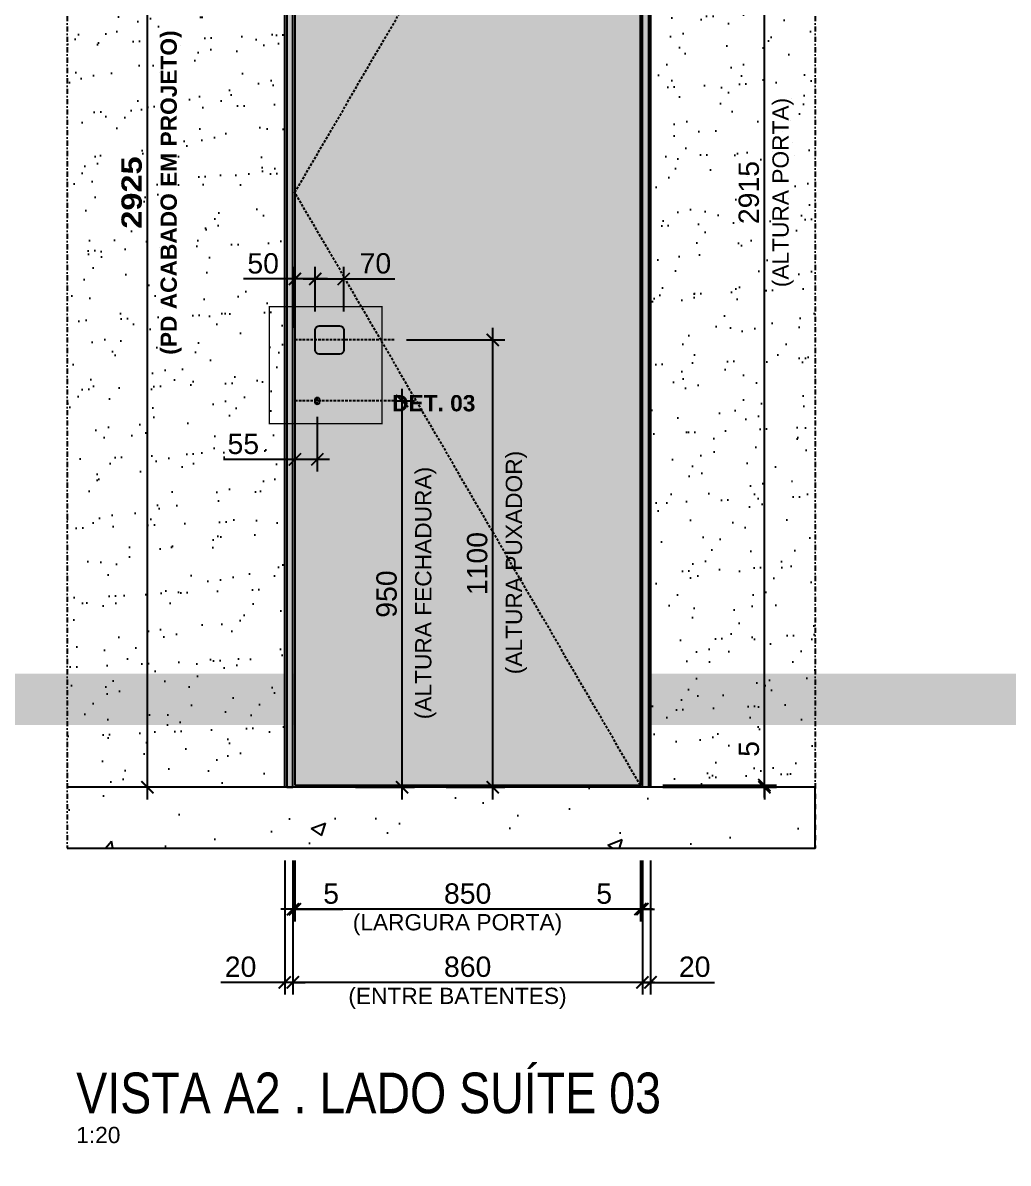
# Model space of a CAD drawing. Header units: millimetres. Extents: x -63251 to 507826, y 5339 to 217512.
# Drawn here: x 56780 to 59205, y 105321 to 108126 of the extents above; entities that cross this region are included whole.
import ezdxf
from ezdxf import colors
from ezdxf.entities.mleader import LeaderData, LeaderLine
from ezdxf.math import Vec2, Vec3

# ---------------------------------------------------------------- set-up
doc = ezdxf.new("R2010")
doc.units = ezdxf.units.MM
doc.header["$PDMODE"] = 3
doc.linetypes.add('TRAÇO 1-1', pattern=[9.525, 6.35, -3.175])
doc.linetypes.add('TRAÇO E PONTO 1-1', pattern=[25.4, 12.7, -6.35, 0, -6.35])
for name, color, linetype in [('COTAS', 9, 'Continuous'), ('DETALHE', 10, 'Continuous'), ('FERRAGEM', 3, 'Continuous'), ('HACHURA', 21, 'Continuous'), ('LAYOUT', 4, 'Continuous'), ('MARCENARIA', 4, 'Continuous'), ('MARCENARIA . M', 4, 'Continuous'), ('PAREDE', 94, 'Continuous'), ('PROJEÇÃO', 8, 'Continuous'), ('TEXTO', 105, 'Continuous'), ('TEXTO TRAÇO PONTO', 105, 'TRAÇO E PONTO 1-1')]:
    doc.layers.add(name, color=color, linetype=linetype)
doc.styles.add('1-1', font='arial.ttf', dxfattribs={"height": 0.2})
doc.styles.add('MEDIDA OFICIAL', font='ariblk.ttf')
doc.styles.add('PADRÃO', font='arial.ttf')
doc.styles.add('TITULO', font='swissck.ttf')
doc.dimstyles.new('1-20', dxfattribs={"dimscale": 20, "dimtxt": 2.5, "dimasz": 1.5, "dimexe": 1.5, "dimexo": 1.5, "dimtad": 1, "dimtxsty": 'PADRÃO', "dimblk": 'ARCHTICK', "dimcen": 2.5, "dimdle": 1.5, "dimclrd": 9, "dimclre": 9, "dimclrt": 6, "dimadec": 0, "dimazin": 0, "dimtfac": 1, "dimtmove": 0, "dimatfit": 3, "dimfxl": 1.25, "dimlwd": -1, "dimlwe": -1, "dimarcsym": 0})
doc.dimstyles.new('Med. Ofic.1-20', dxfattribs={"dimscale": 20, "dimtxt": 2.5, "dimasz": 1.5, "dimexe": 1.5, "dimexo": 1.5, "dimtad": 1, "dimtxsty": 'MEDIDA OFICIAL', "dimblk": 'ARCHTICK', "dimcen": 2.5, "dimdle": 1.5, "dimclrd": 9, "dimclre": 9, "dimclrt": 10, "dimadec": 0, "dimazin": 0, "dimtfac": 1, "dimtmove": 0, "dimatfit": 3, "dimfxl": 1.25, "dimlwd": -1, "dimlwe": -1, "dimarcsym": 0})

# ---------------------------------------------------------------- blocks, each defined once
blk = doc.blocks.new('_ArchTick')
at = {"color": 0, "linetype": 'ByBlock', "const_width": 0.15}
blk.add_lwpolyline([(-0.5, -0.5), (0.5, 0.5)], dxfattribs=at)
blk = doc.blocks.new('*D687')
at = {"layer": 'COTAS', "color": 9, "linetype": 'Continuous', "ltscale": 0.4, "transparency": 16777216}
blk.add_line((57086.8, 106215.7), (57086.8, 109200.7), dxfattribs=at)
at = {"layer": 'COTAS', "color": 9, "ltscale": 0.4, "transparency": 16777216}
for p, q in [((57236.8, 109170.7), (57056.8, 109170.7)), ((57236.8, 106245.7), (57056.8, 106245.7))]:
    blk.add_line(p, q, dxfattribs=at)
at = {"layer": 'Defpoints', "color": 0, "ltscale": 0.4, "transparency": 16777216}
for p in [(57086.8, 109170.7), (57266.8, 109170.7), (57266.8, 106245.7)]:
    blk.add_point(p, dxfattribs=at)
at = {"layer": 'COTAS', "color": 9, "ltscale": 0.4, "transparency": 16777216, "xscale": 30, "yscale": 30, "zscale": 30}
for p, rotation in [((57086.8, 109170.7), 90), ((57086.8, 106245.7), 270)]:
    blk.add_blockref('_ArchTick', p, dxfattribs=dict(at, rotation=rotation))
at = {"layer": 'COTAS', "color": 10, "ltscale": 0.4, "transparency": 16777216, "insert": (57048.4, 107708.2), "char_height": 50, "attachment_point": 5, "rotation": 90, "style": 'MEDIDA OFICIAL'}
blk.add_mtext('2925', dxfattribs=at)
blk = doc.blocks.new('*D688')
at = {"layer": 'Defpoints', "color": 0, "transparency": 16777216}
for p in [(57449.9, 106095.7), (58299.9, 106095.7), (57449.9, 105945.7)]:
    blk.add_point(p, dxfattribs=at)
at = {"layer": 'PAREDE', "color": 9, "transparency": 16777216}
for p, q in [((57449.9, 106065.7), (57449.9, 105915.7)), ((58299.9, 106065.7), (58299.9, 105915.7)), ((58329.9, 105945.7), (57419.9, 105945.7))]:
    blk.add_line(p, q, dxfattribs=at)
at = {"layer": 'PAREDE', "color": 9, "transparency": 16777216, "xscale": 30, "yscale": 30, "zscale": 30, "rotation": 180}
blk.add_blockref('_ArchTick', (57449.9, 105945.7), dxfattribs=at)
at = {"layer": 'PAREDE', "color": 9, "transparency": 16777216, "xscale": 30, "yscale": 30, "zscale": 30}
blk.add_blockref('_ArchTick', (58299.9, 105945.7), dxfattribs=at)
at = {"layer": 'PAREDE', "color": 6, "transparency": 16777216, "insert": (57874.9, 105983.8), "char_height": 50, "attachment_point": 5, "style": 'PADRÃO'}
blk.add_mtext('850', dxfattribs=at)
blk = doc.blocks.new('*D689')
at = {"layer": 'Defpoints', "color": 0, "transparency": 16777216}
for p in [(57444.9, 106095.7), (57449.9, 106095.7), (57449.9, 105945.7)]:
    blk.add_point(p, dxfattribs=at)
at = {"layer": 'PAREDE', "color": 9, "transparency": 16777216}
for p, q in [((57444.9, 106065.7), (57444.9, 105915.7)), ((57449.9, 106065.7), (57449.9, 105915.7)), ((57444.9, 105945.7), (57414.9, 105945.7)), ((57444.9, 105945.7), (57449.9, 105945.7)), ((57449.9, 105945.7), (57568, 105945.7))]:
    blk.add_line(p, q, dxfattribs=at)
at = {"layer": 'PAREDE', "color": 9, "transparency": 16777216, "xscale": 30, "yscale": 30, "zscale": 30}
blk.add_blockref('_ArchTick', (57444.9, 105945.7), dxfattribs=at)
at = {"layer": 'PAREDE', "color": 9, "transparency": 16777216, "xscale": 30, "yscale": 30, "zscale": 30, "rotation": 180}
blk.add_blockref('_ArchTick', (57449.9, 105945.7), dxfattribs=at)
at = {"layer": 'PAREDE', "color": 6, "transparency": 16777216, "insert": (57539, 105983.7), "char_height": 50, "attachment_point": 5, "style": 'PADRÃO'}
blk.add_mtext('5', dxfattribs=at)
blk = doc.blocks.new('*D690')
at = {"layer": 'Defpoints', "color": 0, "transparency": 16777216}
for p in [(58299.9, 106095.7), (58304.9, 106095.7), (58299.9, 105945.7)]:
    blk.add_point(p, dxfattribs=at)
at = {"layer": 'PAREDE', "color": 9, "transparency": 16777216}
for p, q in [((58299.9, 106065.7), (58299.9, 105915.7)), ((58304.9, 106065.7), (58304.9, 105915.7)), ((58299.9, 105945.7), (58181.7, 105945.7)), ((58304.9, 105945.7), (58299.9, 105945.7)), ((58304.9, 105945.7), (58334.9, 105945.7))]:
    blk.add_line(p, q, dxfattribs=at)
at = {"layer": 'PAREDE', "color": 9, "transparency": 16777216, "xscale": 30, "yscale": 30, "zscale": 30}
blk.add_blockref('_ArchTick', (58299.9, 105945.7), dxfattribs=at)
at = {"layer": 'PAREDE', "color": 9, "transparency": 16777216, "xscale": 30, "yscale": 30, "zscale": 30, "rotation": 180}
blk.add_blockref('_ArchTick', (58304.9, 105945.7), dxfattribs=at)
at = {"layer": 'PAREDE', "color": 6, "transparency": 16777216, "insert": (58210.8, 105983.7), "char_height": 50, "attachment_point": 5, "style": 'PADRÃO'}
blk.add_mtext('5', dxfattribs=at)
blk = doc.blocks.new('*D691')
at = {"layer": 'Defpoints', "color": 0, "transparency": 16777216}
for p in [(57444.9, 105945.7), (58304.9, 105945.7), (57444.9, 105765.7)]:
    blk.add_point(p, dxfattribs=at)
at = {"layer": 'PAREDE', "color": 9, "transparency": 16777216}
for p, q in [((57444.9, 105915.7), (57444.9, 105735.7)), ((58304.9, 105915.7), (58304.9, 105735.7)), ((58334.9, 105765.7), (57414.9, 105765.7))]:
    blk.add_line(p, q, dxfattribs=at)
at = {"layer": 'PAREDE', "color": 9, "transparency": 16777216, "xscale": 30, "yscale": 30, "zscale": 30, "rotation": 180}
blk.add_blockref('_ArchTick', (57444.9, 105765.7), dxfattribs=at)
at = {"layer": 'PAREDE', "color": 9, "transparency": 16777216, "xscale": 30, "yscale": 30, "zscale": 30}
blk.add_blockref('_ArchTick', (58304.9, 105765.7), dxfattribs=at)
at = {"layer": 'PAREDE', "color": 6, "transparency": 16777216, "insert": (57874.9, 105803.8), "char_height": 50, "attachment_point": 5, "style": 'PADRÃO'}
blk.add_mtext('860', dxfattribs=at)
blk = doc.blocks.new('*D692')
at = {"layer": 'Defpoints', "color": 0, "transparency": 16777216}
for p in [(57424.9, 106095.7), (57444.9, 106095.7), (57424.9, 105765.7)]:
    blk.add_point(p, dxfattribs=at)
at = {"layer": 'PAREDE', "color": 9, "transparency": 16777216}
for p, q in [((57424.9, 106065.7), (57424.9, 105735.7)), ((57444.9, 106065.7), (57444.9, 105735.7)), ((57424.9, 105765.7), (57267.6, 105765.7)), ((57444.9, 105765.7), (57424.9, 105765.7)), ((57444.9, 105765.7), (57474.9, 105765.7))]:
    blk.add_line(p, q, dxfattribs=at)
at = {"layer": 'PAREDE', "color": 9, "transparency": 16777216, "xscale": 30, "yscale": 30, "zscale": 30}
blk.add_blockref('_ArchTick', (57424.9, 105765.7), dxfattribs=at)
at = {"layer": 'PAREDE', "color": 9, "transparency": 16777216, "xscale": 30, "yscale": 30, "zscale": 30, "rotation": 180}
blk.add_blockref('_ArchTick', (57444.9, 105765.7), dxfattribs=at)
at = {"layer": 'PAREDE', "color": 6, "transparency": 16777216, "insert": (57316.2, 105803.8), "char_height": 50, "attachment_point": 5, "style": 'PADRÃO'}
blk.add_mtext('20', dxfattribs=at)
blk = doc.blocks.new('*D693')
at = {"layer": 'Defpoints', "color": 0, "transparency": 16777216}
for p in [(58304.9, 106095.7), (58324.9, 106095.7), (58324.9, 105765.7)]:
    blk.add_point(p, dxfattribs=at)
at = {"layer": 'PAREDE', "color": 9, "transparency": 16777216}
for p, q in [((58304.9, 106065.7), (58304.9, 105735.7)), ((58324.9, 106065.7), (58324.9, 105735.7)), ((58304.9, 105765.7), (58274.9, 105765.7)), ((58304.9, 105765.7), (58324.9, 105765.7)), ((58324.9, 105765.7), (58482.2, 105765.7))]:
    blk.add_line(p, q, dxfattribs=at)
at = {"layer": 'PAREDE', "color": 9, "transparency": 16777216, "xscale": 30, "yscale": 30, "zscale": 30}
blk.add_blockref('_ArchTick', (58304.9, 105765.7), dxfattribs=at)
at = {"layer": 'PAREDE', "color": 9, "transparency": 16777216, "xscale": 30, "yscale": 30, "zscale": 30, "rotation": 180}
blk.add_blockref('_ArchTick', (58324.9, 105765.7), dxfattribs=at)
at = {"layer": 'PAREDE', "color": 6, "transparency": 16777216, "insert": (58433.5, 105803.8), "char_height": 50, "attachment_point": 5, "style": 'PADRÃO'}
blk.add_mtext('20', dxfattribs=at)
blk = doc.blocks.new('*D695')
at = {"layer": 'Defpoints', "color": 0, "transparency": 16777216}
for p in [(57694.3, 107345.7), (57936.7, 107345.7), (57791.9, 106245.7)]:
    blk.add_point(p, dxfattribs=at)
at = {"layer": 'PAREDE', "color": 9, "transparency": 16777216}
for p, q in [((57936.7, 106215.7), (57936.7, 107375.7)), ((57724.3, 107345.7), (57966.7, 107345.7)), ((57821.9, 106245.7), (57966.7, 106245.7))]:
    blk.add_line(p, q, dxfattribs=at)
at = {"layer": 'PAREDE', "color": 9, "transparency": 16777216, "xscale": 30, "yscale": 30, "zscale": 30}
for p, rotation in [((57936.7, 107345.7), 90), ((57936.7, 106245.7), 270)]:
    blk.add_blockref('_ArchTick', p, dxfattribs=dict(at, rotation=rotation))
at = {"layer": 'PAREDE', "color": 6, "transparency": 16777216, "insert": (57898.6, 106795.7), "char_height": 50, "attachment_point": 5, "rotation": 90, "style": 'PADRÃO'}
blk.add_mtext('1100', dxfattribs=at)
blk = doc.blocks.new('*D696')
at = {"layer": 'Defpoints', "color": 0, "transparency": 16777216}
for p in [(57569.9, 107495.7), (57499.9, 107385.7), (57569.9, 107385.7)]:
    blk.add_point(p, dxfattribs=at)
at = {"layer": 'PAREDE', "color": 9, "transparency": 16777216}
for p, q in [((57499.9, 107415.7), (57499.9, 107525.7)), ((57569.9, 107415.7), (57569.9, 107525.7)), ((57469.9, 107495.7), (57569.9, 107495.7)), ((57569.9, 107495.7), (57695.9, 107495.7))]:
    blk.add_line(p, q, dxfattribs=at)
at = {"layer": 'PAREDE', "color": 9, "transparency": 16777216, "xscale": 30, "yscale": 30, "zscale": 30, "rotation": 180}
blk.add_blockref('_ArchTick', (57499.9, 107495.7), dxfattribs=at)
at = {"layer": 'PAREDE', "color": 9, "transparency": 16777216, "xscale": 30, "yscale": 30, "zscale": 30}
blk.add_blockref('_ArchTick', (57569.9, 107495.7), dxfattribs=at)
at = {"layer": 'PAREDE', "color": 6, "transparency": 16777216, "insert": (57647.9, 107533.8), "char_height": 50, "attachment_point": 5, "style": 'PADRÃO'}
blk.add_mtext('70', dxfattribs=at)
blk = doc.blocks.new('*D697')
at = {"layer": 'Defpoints', "color": 0, "transparency": 16777216}
for p in [(57449.9, 107495.7), (57499.9, 107385.7), (57449.9, 107345.7)]:
    blk.add_point(p, dxfattribs=at)
at = {"layer": 'PAREDE', "color": 9, "transparency": 16777216}
for p, q in [((57449.9, 107375.7), (57449.9, 107525.7)), ((57499.9, 107415.7), (57499.9, 107525.7)), ((57449.9, 107495.7), (57323.4, 107495.7)), ((57529.9, 107495.7), (57449.9, 107495.7))]:
    blk.add_line(p, q, dxfattribs=at)
at = {"layer": 'PAREDE', "color": 9, "transparency": 16777216, "xscale": 30, "yscale": 30, "zscale": 30, "rotation": 180}
blk.add_blockref('_ArchTick', (57449.9, 107495.7), dxfattribs=at)
at = {"layer": 'PAREDE', "color": 9, "transparency": 16777216, "xscale": 30, "yscale": 30, "zscale": 30}
blk.add_blockref('_ArchTick', (57499.9, 107495.7), dxfattribs=at)
at = {"layer": 'PAREDE', "color": 6, "transparency": 16777216, "insert": (57371.7, 107533.8), "char_height": 50, "attachment_point": 5, "style": 'PADRÃO'}
blk.add_mtext('50', dxfattribs=at)
blk = doc.blocks.new('*D698')
at = {"layer": 'Defpoints', "color": 0, "transparency": 16777216}
for p in [(57449.9, 107195.7), (57504.9, 107186.3), (57449.9, 107051.9)]:
    blk.add_point(p, dxfattribs=at)
at = {"layer": 'PAREDE', "color": 9, "transparency": 16777216}
for p, q in [((57449.9, 107165.7), (57449.9, 107021.9)), ((57504.9, 107156.3), (57504.9, 107021.9)), ((57449.9, 107051.9), (57274.4, 107051.9)), ((57534.9, 107051.9), (57449.9, 107051.9))]:
    blk.add_line(p, q, dxfattribs=at)
at = {"layer": 'PAREDE', "color": 9, "transparency": 16777216, "xscale": 30, "yscale": 30, "zscale": 30, "rotation": 180}
blk.add_blockref('_ArchTick', (57449.9, 107051.9), dxfattribs=at)
at = {"layer": 'PAREDE', "color": 9, "transparency": 16777216, "xscale": 30, "yscale": 30, "zscale": 30}
blk.add_blockref('_ArchTick', (57504.9, 107051.9), dxfattribs=at)
at = {"layer": 'PAREDE', "color": 6, "transparency": 16777216, "insert": (57322.9, 107089.8), "char_height": 50, "attachment_point": 5, "style": 'PADRÃO'}
blk.add_mtext('55', dxfattribs=at)
blk = doc.blocks.new('*D699')
at = {"layer": 'Defpoints', "color": 0, "transparency": 16777216}
for p in [(57671.3, 107195.7), (57713.7, 107195.7), (57568.9, 106245.7)]:
    blk.add_point(p, dxfattribs=at)
at = {"layer": 'PAREDE', "color": 9, "transparency": 16777216}
for p, q in [((57713.7, 106215.7), (57713.7, 107225.7)), ((57701.3, 107195.7), (57743.7, 107195.7)), ((57598.9, 106245.7), (57743.7, 106245.7))]:
    blk.add_line(p, q, dxfattribs=at)
at = {"layer": 'PAREDE', "color": 9, "transparency": 16777216, "xscale": 30, "yscale": 30, "zscale": 30}
for p, rotation in [((57713.7, 107195.7), 90), ((57713.7, 106245.7), 270)]:
    blk.add_blockref('_ArchTick', p, dxfattribs=dict(at, rotation=rotation))
at = {"layer": 'PAREDE', "color": 6, "transparency": 16777216, "insert": (57675.6, 106720.7), "char_height": 50, "attachment_point": 5, "rotation": 90, "style": 'PADRÃO'}
blk.add_mtext('950', dxfattribs=at)
blk = doc.blocks.new('*D702')
at = {"layer": 'Defpoints', "color": 0, "transparency": 16777216}
for p in [(58324.9, 109165.7), (58604.9, 109165.7), (58324.9, 106250.7)]:
    blk.add_point(p, dxfattribs=at)
at = {"layer": 'MARCENARIA . M', "color": 9, "transparency": 16777216}
for p, q in [((58604.9, 106220.7), (58604.9, 109195.7)), ((58354.9, 109165.7), (58634.9, 109165.7)), ((58354.9, 106250.7), (58634.9, 106250.7))]:
    blk.add_line(p, q, dxfattribs=at)
at = {"layer": 'MARCENARIA . M', "color": 9, "transparency": 16777216, "xscale": 30, "yscale": 30, "zscale": 30}
for p, rotation in [((58604.9, 109165.7), 90), ((58604.9, 106250.7), 270)]:
    blk.add_blockref('_ArchTick', p, dxfattribs=dict(at, rotation=rotation))
at = {"layer": 'MARCENARIA . M', "color": 6, "transparency": 16777216, "insert": (58566.9, 107708.2), "char_height": 50, "attachment_point": 5, "rotation": 90, "style": 'PADRÃO'}
blk.add_mtext('2915', dxfattribs=at)
blk = doc.blocks.new('*D704')
at = {"layer": 'Defpoints', "color": 0, "transparency": 16777216}
for p in [(58324.9, 106250.7), (58324.9, 106245.7), (58604.9, 106250.7)]:
    blk.add_point(p, dxfattribs=at)
at = {"layer": 'MARCENARIA . M', "color": 9, "transparency": 16777216}
for p, q in [((58604.9, 106250.7), (58604.9, 106368.9)), ((58354.9, 106250.7), (58634.9, 106250.7)), ((58354.9, 106245.7), (58634.9, 106245.7)), ((58604.9, 106245.7), (58604.9, 106250.7)), ((58604.9, 106245.7), (58604.9, 106215.7))]:
    blk.add_line(p, q, dxfattribs=at)
at = {"layer": 'MARCENARIA . M', "color": 9, "transparency": 16777216, "xscale": 30, "yscale": 30, "zscale": 30}
for p, rotation in [((58604.9, 106250.7), 270), ((58604.9, 106245.7), 90)]:
    blk.add_blockref('_ArchTick', p, dxfattribs=dict(at, rotation=rotation))
at = {"layer": 'MARCENARIA . M', "color": 6, "transparency": 16777216, "insert": (58567, 106339.8), "char_height": 50, "attachment_point": 5, "rotation": 90, "style": 'PADRÃO'}
blk.add_mtext('5', dxfattribs=at)

msp = doc.modelspace()

# ---------------------------------------------------------------- hatches: boundary and pattern name
at = {"layer": 'HACHURA', "ltscale": 0.3}
h = msp.add_hatch(dxfattribs=at)
h.set_pattern_fill('AR-SAND', color=4, scale=2.5, angle=45)
h.set_pattern_definition([(82.5, (-223674.09, 42769.01), (-89.345337, 83.688372), [0, -96.52, 0, -107.95, 0, -103.1875]), (52.5, (-223674.09, 42769.01), (-47.25273, 206.18321), [0, -52.07, 0, -86.995, 0, -33.3375]), (12.5, (-223729.32, 42713.78), (139.574956, 140.083078), [0, -31.75, 0, -114.3, 0, -149.225]), (2.5, (-223729.32, 42713.78), (95.57028, 174.3877), [0, -15.875, 0, -74.93, 0, -85.725])])
h.paths.add_polyline_path([(57424.889, 109170.734), (56889.894, 109170.734), (56889.894, 106245.734), (57424.889, 106245.734)])
h.paths.add_polyline_path([(58729.882, 109170.734), (58324.888, 109170.734), (58324.888, 106245.734), (58729.882, 106245.734)])
at = {"layer": 'HACHURA', "true_color": 0xba9673}
h = msp.add_hatch(color=33, dxfattribs=at)
h.dxf.hatch_style = 1
h.paths.add_polyline_path([(57444.889, 106245.734), (57424.889, 106245.734), (57424.889, 109170.734), (57444.889, 109170.734)])
h = msp.add_hatch(color=33, dxfattribs=at)
h.dxf.hatch_style = 1
h.paths.add_polyline_path([(57449.889, 106250.734), (58299.888, 106250.734), (58299.888, 109165.734), (57449.889, 109165.734)])
h = msp.add_hatch(color=33, dxfattribs=at)
h.dxf.hatch_style = 1
h.paths.add_polyline_path([(58304.888, 106245.734), (58324.888, 106245.734), (58324.888, 109170.734), (58304.888, 109170.734)])
at = {"layer": 'HACHURA'}
h = msp.add_hatch(dxfattribs=at)
h.set_pattern_fill('AR-CONC', color=21, scale=2)
h.set_pattern_definition([(50, (13810.93, 83543.6), (364.3693, -31.8782), [38.1, -419.1]), (355, (13810.93, 83543.6), (-70.4868, 382.1137), [30.48, -335.2812]), (100.45144, (13841.3, 83540.95), (293.8825, 350.2355), [32.38, -356.1805]), (46.1842, (13810.93, 83645.2), (542.158, -84.0847), [57.15, -628.65]), (96.6356, (13856.1, 83638.2), (474.808, 494.852), [48.57, -534.271]), (351.1842, (13810.9, 83645.2), (474.808, 494.852), [45.72, -502.9195]), (21, (13861.73, 83619.8), (303.2288, -204.5304), [38.1, -419.1]), (326, (13861.73, 83619.8), (123.604, 368.376), [30.48, -335.28]), (71.45144, (13887, 83602.76), (426.8328, 163.8455), [32.38, -356.18]), (37.5, (13810.93, 83543.6), (6.1772, 169.11008), [0, -331.216, 0, -340.36, 0, -336.55]), (7.5, (13810.93, 83543.6), (133.6393, 200.36115), [0, -194.056, 0, -323.596, 0, -128.27]), (327.5, (13697.64, 83543.6), (271.1812, -11.4575), [0, -127, 0, -396.24, 0, -525.78]), (317.5, (13646.84, 83543.6), (296.2584, 50.853), [0, -165.1, 0, -263.144, 0, -373.38])])
h.paths.add_polyline_path([(56889.894, 106245.734), (56889.894, 106095.734), (58729.882, 106095.734), (58729.882, 106245.734)])

# ---------------------------------------------------------------- linework, layer by layer
at = {"layer": 'DETALHE', "linetype": 'TRAÇO 1-1', "ltscale": 0.4, "const_width": 3}
msp.add_lwpolyline([(57664.349, 107139.661), (57664.349, 107427.408), (57387.122, 107427.408), (57387.122, 107139.661)], close=True, dxfattribs=at)
at = {"layer": 'FERRAGEM'}
msp.add_lwpolyline([(57504.889, 107187.234), (57504.889, 107187.234, -0.41421356), (57499.889, 107192.234), (57499.889, 107199.234, -0.41421356), (57504.889, 107204.234), (57504.889, 107204.234, -0.41421356), (57509.889, 107199.234), (57509.889, 107192.234, -0.41421356)], format="xyb", close=True, dxfattribs=at)
at = {"layer": 'LAYOUT', "color": 10, "linetype": 'TRAÇO E PONTO 1-1', "ltscale": 0.5}
for p, q in [((57504.889, 107186.325), (57504.889, 107205.143)), ((57510.857, 107195.734), (57498.921, 107195.734))]:
    msp.add_line(p, q, dxfattribs=at)
at = {"layer": 'MARCENARIA'}
for points in [[(57444.889, 109170.734), (57429.889, 109170.734), (57429.889, 106245.734), (57444.889, 106245.734)], [(58304.888, 109170.734), (58319.888, 109170.734), (58319.888, 106245.734), (58304.888, 106245.734)]]:
    msp.add_lwpolyline(points, close=True, dxfattribs=at)
at = {"layer": 'MARCENARIA . M'}
msp.add_lwpolyline([(57449.889, 106250.734), (58299.888, 106250.734), (58299.888, 109165.734), (57449.889, 109165.734)], close=True, dxfattribs=at)
msp.add_lwpolyline([(57559.889, 107310.734), (57509.889, 107310.734, -0.41421356), (57499.889, 107320.734), (57499.889, 107370.734, -0.41421356), (57509.889, 107380.734), (57559.889, 107380.734, -0.41421356), (57569.889, 107370.734), (57569.889, 107320.734, -0.41421356)], format="xyb", close=True, dxfattribs=at)
at = {"layer": 'PAREDE'}
for p, q in [((57424.889, 106245.734), (57424.889, 109170.734)), ((58324.888, 109170.734), (58324.888, 106245.734))]:
    msp.add_line(p, q, dxfattribs=at)
at = {"layer": 'PAREDE', "color": 10, "linetype": 'TRAÇO 1-1'}
for p, q in [((57694.271, 107345.734), (57449.889, 107345.734)), ((57694.271, 107195.734), (57449.889, 107195.734))]:
    msp.add_line(p, q, dxfattribs=at)
at = {"layer": 'PAREDE'}
msp.add_lwpolyline([(56889.894, 106095.734), (58729.882, 106095.734), (58729.882, 106245.734), (56889.894, 106245.734)], dxfattribs=at)
at = {"layer": 'PROJEÇÃO', "color": 21, "linetype": 'TRAÇO 1-1'}
msp.add_lwpolyline([(58299.888, 106250.734), (57449.889, 107708.234), (58299.888, 109165.734)], dxfattribs=at)
at = {"layer": 'TEXTO TRAÇO PONTO'}
for p, q in [((56889.894, 109595.734), (56889.894, 106095.734)), ((58729.882, 109595.734), (58729.882, 106095.734))]:
    msp.add_line(p, q, dxfattribs=at)

# ---------------------------------------------------------------- texts
at = {"layer": 'COTAS', "color": 6, "char_height": 40, "rotation": 90, "style": 'PADRÃO'}
for s, insert, width, attachment_point in [('{\\fArial|b1|i0|c0|p34;\\C10;(PD ACABADO EM PROJETO)}', (57119.242, 107708.234), 823.04608, 2), ('(ALTURA PORTA)', (58676.732, 107708.234), 1350, 8), ('(ALTURA PUXADOR)', (58020.679, 106798.234), 1350, 8), ('(ALTURA FECHADURA)', (57797.681, 106723.234), 1350, 8)]:
    msp.add_mtext(s, dxfattribs=dict(at, insert=insert, width=width, attachment_point=attachment_point))
at = {"layer": 'COTAS', "color": 6, "char_height": 40, "width": 1348, "attachment_point": 2, "style": 'PADRÃO'}
for s, insert in [('(LARGURA PORTA)', (57849.889, 105933.642)), ('(ENTRE BATENTES)', (57849.889, 105752.567))]:
    msp.add_mtext(s, dxfattribs=dict(at, insert=insert))
at = {"layer": 'DETALHE', "color": 105, "insert": (57689.026, 107210.13), "char_height": 40, "width": 203.41444, "attachment_point": 1, "style": 'PADRÃO', "bg_fill": 1, "box_fill_scale": 1.2, "bg_fill_color": 50, "bg_fill_transparency": 0}
msp.add_mtext('{\\fArial|b1|i0|c0|p34;DET. 03}', dxfattribs=at)
at = {"layer": 'TEXTO', "color": 1, "insert": (56911.788, 105442.34), "char_height": 100, "width": 2667.84777, "attachment_point": 7, "style": 'TITULO'}
msp.add_mtext('VISTA A2 . LADO SUÍTE 03', dxfattribs=at)
at = {"layer": 'TEXTO', "insert": (56911.788, 105410.34), "char_height": 40, "width": 480, "attachment_point": 1, "style": 'PADRÃO'}
msp.add_mtext('1:20', dxfattribs=at)

# ---------------------------------------------------------------- dimensions: what is measured, and where the dimension line sits
at = {"layer": 'COTAS', "color": 7, "ltscale": 0.4, "true_color": 0xededed}
dim = msp.add_linear_dim(base=(57086.752, 109170.734), p1=(57266.752, 106245.734), p2=(57266.752, 109170.734), angle=90, dimstyle='Med. Ofic.1-20', dxfattribs=at)
dim.commit()
dim.dimension.update_dxf_attribs({"geometry": '*D687', "text_midpoint": (57048.399, 107708.234)})
at = {"layer": 'MARCENARIA . M', "color": 2}
for base, p1, p2, picture, middle in [((58604.888, 109165.734), (58324.888, 106250.734), (58324.888, 109165.734), '*D702', (58566.86, 107708.234)), ((58604.888, 106250.734), (58324.888, 106245.734), (58324.888, 106250.734), '*D704', (58566.962, 106339.81))]:
    dim = msp.add_linear_dim(base=base, p1=p1, p2=p2, angle=90, dimstyle='1-20', dxfattribs=at)
    dim.commit()
    dim.dimension.update_dxf_attribs({"geometry": picture, "text_midpoint": middle})
at = {"layer": 'PAREDE', "color": 2}
for base, p2, picture, middle in [((57449.889, 107495.734), (57449.889, 107345.734), '*D697', (57371.663, 107533.763)), ((57569.889, 107495.734), (57569.889, 107385.734), '*D696', (57647.911, 107533.763))]:
    dim = msp.add_linear_dim(base=base, p1=(57499.889, 107385.734), p2=p2, angle=180, dimstyle='1-20', dxfattribs=at)
    dim.commit()
    dim.dimension.update_dxf_attribs({"geometry": picture, "text_midpoint": middle})
at = {"layer": 'PAREDE', "color": 6}
for base, p1, p2, angle, picture, middle in [((57936.674, 107345.734), (57791.854, 106245.734), (57694.271, 107345.734), 90, '*D695', (57898.646, 106795.734)), ((57713.676, 107195.734), (57568.856, 106245.734), (57671.266, 107195.734), 90, '*D699', (57675.647, 106720.734)), ((57424.889, 105765.734), (57444.889, 106095.734), (57424.889, 106095.734), 180, '*D692', (57316.236, 105803.763)), ((57449.889, 105945.734), (57444.889, 106095.734), (57449.889, 106095.734), 180, '*D689', (57538.965, 105983.661)), ((57449.889, 105945.734), (58299.888, 106095.734), (57449.889, 106095.734), 180, '*D688', (57874.889, 105983.763)), ((58299.888, 105945.734), (58304.888, 106095.734), (58299.888, 106095.734), 180, '*D690', (58210.813, 105983.661)), ((57444.889, 105765.734), (58304.888, 105945.734), (57444.889, 105945.734), 180, '*D691', (57874.889, 105803.763))]:
    dim = msp.add_linear_dim(base=base, p1=p1, p2=p2, angle=angle, dimstyle='1-20', dxfattribs=at)
    dim.commit()
    dim.dimension.update_dxf_attribs({"geometry": picture, "text_midpoint": middle})
at = {"layer": 'PAREDE', "color": 2}
dim = msp.add_linear_dim(base=(57449.889, 107051.917), p1=(57504.889, 107186.325), p2=(57449.889, 107195.734), angle=180, dimstyle='1-20', dxfattribs=at)
dim.commit()
dim.dimension.update_dxf_attribs({"geometry": '*D698', "text_midpoint": (57322.89, 107051.917), "dimtype": 160})
at = {"layer": 'PAREDE', "color": 6}
dim = msp.add_linear_dim(base=(58324.888, 105765.734), p1=(58304.888, 106095.734), p2=(58324.888, 106095.734), dimstyle='1-20', dxfattribs=at)
dim.commit()
dim.dimension.update_dxf_attribs({"geometry": '*D693', "text_midpoint": (58433.541, 105803.763)})

# ---------------------------------------------------------------- next in the draw order: leaders
at = {"layer": 'COTAS'}
ml = msp.add_multileader_mtext('Standard', dxfattribs=at)
ml.set_content('{\\fArial|b1|i0|c0|p34;\\C10;ATENÇÃO PARKET!\\P}PAINÉIS E PORTA RIPADOS EM {\\fArial|b1|i0|c0|p34;CABREUVA BRANCA PREMIUM 18*5+5*900 À 2200mm}', color=105, style='1-1')
ml.set_leader_properties(color=256, linetype='ByLayer', lineweight=-1)
ml.build(insert=Vec2(0, 0))
ml.multileader.update_dxf_attribs({"text_left_attachment_type": 2, "text_right_attachment_type": 2, "dogleg_length": 0.36, "arrow_head_size": 15, "scale": 200})
ctx = ml.context
ctx.base_point, ctx.scale, ctx.char_height, ctx.arrow_head_size, ctx.landing_gap_size, ctx.plane_origin = Vec3(154614.805, 108607.165), 200, 40, 15, 10, Vec3(155324.415, 108224.336)
ctx.left_attachment, ctx.right_attachment, ctx.text_align_type = 2, 2, 2
notes = []
notes.append((ctx, [(0, (1, 1, 0), (155626.214, 108607.165), (-1, 0), 144.288, [(1, [(155626.214, 107329.676), (156629.431, 107329.675)], 0, [])])]))
ctx.mtext.insert, ctx.mtext.rotation, ctx.mtext.width, ctx.mtext.alignment, ctx.mtext.flow_direction = Vec3(155471.926, 108742.718), 6.28318531, 858.66662, 3, 5
ctx.mtext.has_bg_fill, ctx.mtext.bg_color, ctx.mtext.bg_scale_factor, ctx.mtext.bg_transparency, ctx.mtext.use_window_bg_color = 1, -1023410095, 1.25, 0, 0
ml = msp.add_multileader_mtext('Standard', dxfattribs=at)
ml.set_content('{\\fArial|b1|i0|c0|p34;\\C10;ATENÇÃO PARKET!\\P}PAINÉIS RIPADOS EM {\\fArial|b1|i0|c0|p34;CABREUVA BRANCA PREMIUM 18*5+5*900 À 2200mm}', color=105, style='1-1')
ml.set_leader_properties(color=256, linetype='ByLayer', lineweight=-1)
ml.build(insert=Vec2(0, 0))
ml.multileader.update_dxf_attribs({"text_left_attachment_type": 2, "text_right_attachment_type": 2, "dogleg_length": 0.36, "arrow_head_size": 15, "scale": 200})
ctx = ml.context
ctx.base_point, ctx.scale, ctx.char_height, ctx.arrow_head_size, ctx.landing_gap_size, ctx.plane_origin = Vec3(153743.103, 106379.695), 200, 40, 15, 10, Vec3(153629.766, 106144.891)
ctx.left_attachment, ctx.right_attachment, ctx.text_align_type = 2, 2, 2
notes.append((ctx, [(0, (1, 1, 0), (154754.512, 106379.695), (-1, 0), 144.288, [(0, [(155549.301, 105905.676), (154754.512, 105320.968)], 0, [])])]))
ctx.mtext.insert, ctx.mtext.rotation, ctx.mtext.width, ctx.mtext.alignment, ctx.mtext.flow_direction = Vec3(154600.224, 106515.248), 6.28318531, 858.66662, 3, 5
ctx.mtext.has_bg_fill, ctx.mtext.bg_color, ctx.mtext.bg_scale_factor, ctx.mtext.bg_transparency, ctx.mtext.use_window_bg_color = 1, -1023410095, 1.25, 0, 0
for ctx, leaders in notes:
    for number, flags, end, landing, length, lines in leaders:
        leader = LeaderData()
        leader.index, (leader.has_last_leader_line, leader.has_dogleg_vector, leader.attachment_direction) = number, flags
        leader.last_leader_point, leader.dogleg_vector, leader.dogleg_length = Vec3(end), Vec3(landing), length
        for number, points, colour, breaks in lines:
            line = LeaderLine()
            line.index, line.vertices, line.color, line.breaks = number, Vec3.list(points), colors.encode_raw_color(colour), breaks
            leader.lines.append(line)
        ctx.leaders.append(leader)

doc.saveas('drawing.dxf')
